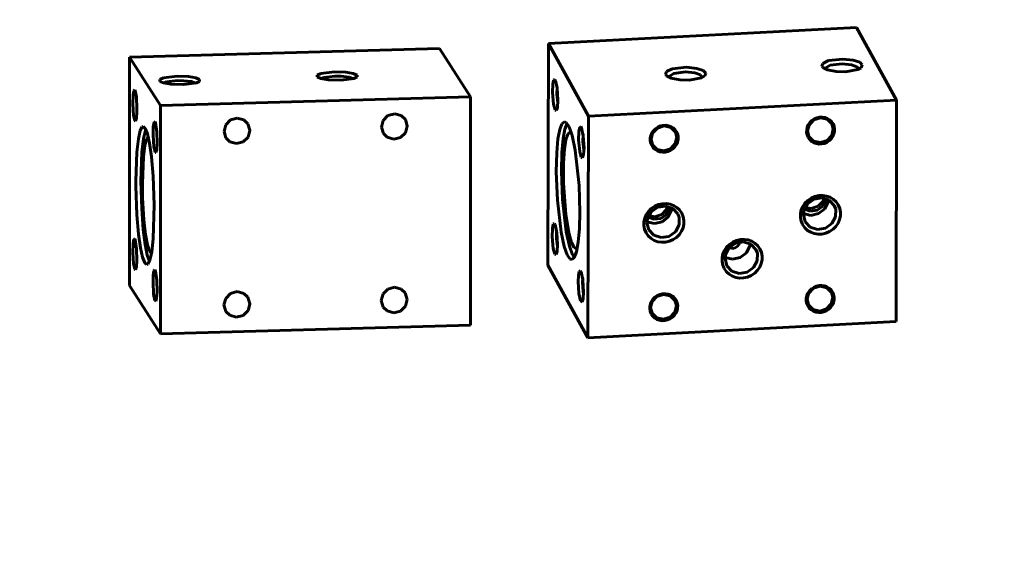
# Model space of a CAD drawing. Header units: millimetres. Extents: x 0 to 210, y 0 to 297.
# Drawn here: x 0 to 210, y 0 to 113.9 of the extents above; entities that cross this region are included whole.
import ezdxf

# ---------------------------------------------------------------- set-up
doc = ezdxf.new("R2010")
doc.units = ezdxf.units.MM
doc.linetypes.add('K5LT_BASIC', pattern=[0])
doc.layers.add('Системный слой (1)', color=7, linetype='Continuous', true_color=0x909090)

# ---------------------------------------------------------------- blocks, each defined once
blk = doc.blocks.new('U0')
at = {"layer": 'Системный слой (1)', "color": 5, "linetype": 'K5LT_BASIC', "lineweight": 60, "true_color": 0x0000ff}
for p, q in [((117.4, 89.36), (116.97, 88.14)), ((117.89, 89.78), (117.4, 89.36)), ((118.08, 89.74), (117.89, 89.78)), ((116.97, 88.14), (116.64, 86.1)), ((116.64, 86.1), (116.43, 83.11)), ((116.43, 83.11), (116.43, 78.85)), ((116.43, 78.85), (116.94, 72.11)), ((116.94, 72.11), (117.59, 68.24)), ((117.59, 68.24), (118.2, 66.13)), ((118.2, 66.13), (118.77, 65.05)), ((118.77, 65.05), (119.2, 64.82)), ((119.2, 64.82), (119.39, 64.89))]:
    blk.add_line(p, q, dxfattribs=at)
blk = doc.blocks.new('U1')
at = {"layer": 'Системный слой (1)', "color": 5, "linetype": 'K5LT_BASIC', "lineweight": 60, "true_color": 0x0000ff}
for p, q in [((115.65, 90.35), (115.27, 88.31)), ((116.12, 91.57), (115.65, 90.35)), ((116.66, 92), (116.12, 91.57)), ((117.02, 91.86), (116.66, 92)), ((117.64, 90.94), (117.02, 91.86)), ((118.28, 89.07), (117.64, 90.94)), ((115.27, 88.31), (115, 85.35)), ((118.95, 85.92), (118.28, 89.07)), ((115, 85.35), (114.9, 81.24)), ((119.79, 78.33), (118.95, 85.92)), ((114.9, 81.24), (115.14, 75.22)), ((119.97, 72.65), (119.79, 78.33)), ((115.14, 75.22), (115.96, 68.33)), ((119.87, 69.14), (119.97, 72.65)), ((115.96, 68.33), (116.63, 65.27)), ((119.6, 66.18), (119.87, 69.14)), ((116.63, 65.27), (117.27, 63.47)), ((119.21, 64.14), (119.6, 66.18)), ((117.27, 63.47), (117.88, 62.6)), ((118.74, 62.92), (119.21, 64.14)), ((117.88, 62.6), (118.21, 62.49)), ((118.21, 62.49), (118.74, 62.92))]:
    blk.add_line(p, q, dxfattribs=at)
blk = doc.blocks.new('U2')
at = {"layer": 'Системный слой (1)', "color": 5, "linetype": 'K5LT_BASIC', "lineweight": 60, "true_color": 0x0000ff}
for p, q in [((116.76, 90.42), (116.38, 88.38)), ((117.23, 91.63), (116.76, 90.42)), ((116.38, 88.38), (116.11, 85.42)), ((116.11, 85.42), (116.01, 81.32)), ((116.01, 81.32), (116.24, 75.32)), ((116.24, 75.32), (117.06, 68.39)), ((117.06, 68.39), (117.73, 65.34)), ((117.73, 65.34), (118.37, 63.53)), ((118.37, 63.53), (118.74, 62.91))]:
    blk.add_line(p, q, dxfattribs=at)
blk = doc.blocks.new('U3')
at = {"layer": 'Системный слой (1)', "color": 5, "linetype": 'K5LT_BASIC', "lineweight": 60, "true_color": 0x0000ff}
for p, q in [((173.21, 105.08), (171.98, 104.5)), ((176.26, 105.41), (173.21, 105.08)), ((178.51, 105.18), (176.26, 105.41)), ((179.87, 104.72), (178.51, 105.18)), ((171.98, 104.5), (171.76, 103.91)), ((171.76, 103.91), (171.99, 103.59)), ((171.99, 103.59), (172.99, 103.08)), ((172.99, 103.08), (174.82, 102.73)), ((176.85, 102.68), (179.49, 103.17)), ((179.49, 103.17), (180.21, 103.57)), ((180.44, 104.17), (179.87, 104.72)), ((180.21, 103.57), (180.44, 104.17)), ((174.82, 102.73), (176.85, 102.68))]:
    blk.add_line(p, q, dxfattribs=at)
blk = doc.blocks.new('U4')
at = {"layer": 'Системный слой (1)', "color": 5, "linetype": 'K5LT_BASIC', "lineweight": 60, "true_color": 0x0000ff}
for p, q in [((172.63, 103.55), (172.54, 103.29)), ((172.54, 103.29), (172.54, 103.25)), ((173.57, 104.08), (172.63, 103.55)), ((176.09, 104.4), (173.57, 104.08)), ((178.11, 104.2), (176.09, 104.4)), ((179.27, 103.78), (178.11, 104.2)), ((179.66, 103.27), (179.27, 103.78)), ((179.66, 103.23), (179.66, 103.27))]:
    blk.add_line(p, q, dxfattribs=at)
blk = doc.blocks.new('U5')
at = {"layer": 'Системный слой (1)', "color": 5, "linetype": 'K5LT_BASIC', "lineweight": 60, "true_color": 0x0000ff}
for p, q in [((139.72, 103.32), (138.49, 102.75)), ((142.76, 103.66), (139.72, 103.32)), ((145.01, 103.42), (142.76, 103.66)), ((146.37, 102.97), (145.01, 103.42)), ((146.95, 102.41), (146.37, 102.97)), ((138.49, 102.75), (138.27, 102.15)), ((138.27, 102.15), (138.49, 101.84)), ((138.49, 101.84), (139.5, 101.33)), ((139.5, 101.33), (141.33, 100.97)), ((141.33, 100.97), (143.35, 100.93)), ((143.35, 100.93), (146, 101.41)), ((146, 101.41), (146.72, 101.82)), ((146.72, 101.82), (146.95, 102.41))]:
    blk.add_line(p, q, dxfattribs=at)
blk = doc.blocks.new('U6')
at = {"layer": 'Системный слой (1)', "color": 5, "linetype": 'K5LT_BASIC', "lineweight": 60, "true_color": 0x0000ff}
for p, q in [((139.14, 101.79), (139.04, 101.53)), ((139.04, 101.53), (139.04, 101.5)), ((140.08, 102.32), (139.14, 101.79)), ((142.59, 102.65), (140.08, 102.32)), ((144.61, 102.45), (142.59, 102.65)), ((145.78, 102.03), (144.61, 102.45)), ((146.17, 101.51), (145.78, 102.03)), ((146.16, 101.48), (146.17, 101.51))]:
    blk.add_line(p, q, dxfattribs=at)
blk = doc.blocks.new('U7')
at = {"layer": 'Системный слой (1)', "color": 5, "linetype": 'K5LT_BASIC', "lineweight": 60, "true_color": 0x0000ff}
for p, q in [((172.39, 73.37), (173.1, 74.88)), ((173.1, 74.88), (173.16, 75.3)), ((167.82, 72.36), (169.41, 71.95)), ((169.41, 71.95), (171.06, 72.32)), ((171.06, 72.32), (172.39, 73.37))]:
    blk.add_line(p, q, dxfattribs=at)
blk = doc.blocks.new('U8')
at = {"layer": 'Системный слой (1)', "color": 5, "linetype": 'K5LT_BASIC', "lineweight": 60, "true_color": 0x0000ff}
for p, q in [((171.78, 75.7), (170.12, 75.43)), ((173.34, 75.2), (171.78, 75.7)), ((168.73, 74.45), (167.93, 72.99)), ((170.12, 75.43), (168.73, 74.45)), ((174.44, 74.04), (173.34, 75.2)), ((174.74, 73.27), (174.44, 74.04)), ((167.93, 72.99), (167.81, 72.14)), ((167.81, 72.14), (168.2, 70.6)), ((173.92, 70.19), (174.72, 71.65)), ((174.72, 71.65), (174.74, 73.27)), ((168.2, 70.6), (169.3, 69.45)), ((169.3, 69.45), (170.86, 68.95)), ((172.53, 69.21), (173.92, 70.19)), ((170.86, 68.95), (172.53, 69.21))]:
    blk.add_line(p, q, dxfattribs=at)
blk = doc.blocks.new('U9')
at = {"layer": 'Системный слой (1)', "color": 5, "linetype": 'K5LT_BASIC', "lineweight": 60, "true_color": 0x0000ff}
for p, q in [((139.6, 73.12), (139.66, 73.55)), ((137.57, 70.57), (138.9, 71.62)), ((138.9, 71.62), (139.6, 73.12)), ((134.32, 70.6), (135.92, 70.2)), ((135.92, 70.2), (137.57, 70.57))]:
    blk.add_line(p, q, dxfattribs=at)
blk = doc.blocks.new('U10')
at = {"layer": 'Системный слой (1)', "color": 5, "linetype": 'K5LT_BASIC', "lineweight": 60, "true_color": 0x0000ff}
for p, q in [((136.62, 73.68), (135.23, 72.7)), ((138.28, 73.94), (136.62, 73.68)), ((139.84, 73.44), (138.28, 73.94)), ((135.23, 72.7), (134.43, 71.24)), ((140.95, 72.29), (139.84, 73.44)), ((141.25, 71.51), (140.95, 72.29)), ((141.22, 69.9), (141.25, 71.51)), ((134.43, 71.24), (134.32, 70.38)), ((134.32, 70.38), (134.71, 68.85)), ((140.42, 68.44), (141.22, 69.9)), ((134.71, 68.85), (135.81, 67.69)), ((135.81, 67.69), (137.37, 67.19)), ((137.37, 67.19), (139.03, 67.46)), ((139.03, 67.46), (140.42, 68.44))]:
    blk.add_line(p, q, dxfattribs=at)
blk = doc.blocks.new('U11')
at = {"layer": 'Системный слой (1)', "color": 5, "linetype": 'K5LT_BASIC', "lineweight": 60, "true_color": 0x0000ff}
for p, q in [((170.76, 73.03), (171.99, 73.92)), ((171.99, 73.92), (172.56, 75.2)), ((172.56, 75.2), (172.59, 75.54)), ((168.05, 73.37), (169.26, 72.87)), ((169.26, 72.87), (170.76, 73.03))]:
    blk.add_line(p, q, dxfattribs=at)
blk = doc.blocks.new('U12')
at = {"layer": 'Системный слой (1)', "color": 5, "linetype": 'K5LT_BASIC', "lineweight": 60, "true_color": 0x0000ff}
for p, q in [((172.03, 74.99), (172.25, 75.63)), ((168.18, 73.65), (169.51, 73.42)), ((169.51, 73.42), (171.01, 73.9)), ((171.01, 73.9), (172.03, 74.99))]:
    blk.add_line(p, q, dxfattribs=at)
blk = doc.blocks.new('U13')
at = {"layer": 'Системный слой (1)', "color": 5, "linetype": 'K5LT_BASIC', "lineweight": 60, "true_color": 0x0000ff}
for p, q in [((138.53, 73.24), (138.76, 73.88)), ((134.68, 71.89), (136.02, 71.66)), ((136.02, 71.66), (137.52, 72.15)), ((137.52, 72.15), (138.53, 73.24))]:
    blk.add_line(p, q, dxfattribs=at)
blk = doc.blocks.new('U14')
at = {"layer": 'Системный слой (1)', "color": 5, "linetype": 'K5LT_BASIC', "lineweight": 60, "true_color": 0x0000ff}
for p, q in [((139.06, 73.44), (139.1, 73.79)), ((134.55, 71.61), (135.77, 71.11)), ((137.27, 71.28), (138.49, 72.17)), ((138.49, 72.17), (139.06, 73.44)), ((135.77, 71.11), (137.27, 71.28))]:
    blk.add_line(p, q, dxfattribs=at)
blk = doc.blocks.new('U15')
at = {"layer": 'Системный слой (1)', "color": 5, "linetype": 'K5LT_BASIC', "lineweight": 60, "true_color": 0x0000ff}
for p, q in [((115.07, 99.48), (115.05, 97.9)), ((115.05, 97.9), (115.25, 96.04)), ((115.25, 96.04), (115.25, 96.04))]:
    blk.add_line(p, q, dxfattribs=at)
blk = doc.blocks.new('U16')
at = {"layer": 'Системный слой (1)', "color": 5, "linetype": 'K5LT_BASIC', "lineweight": 60, "true_color": 0x0000ff}
for p, q in [((114.34, 100.92), (114.16, 100.01)), ((114.6, 101.06), (114.34, 100.92)), ((114.74, 100.85), (114.6, 101.06)), ((115.1, 99.26), (114.74, 100.85)), ((114.16, 100.01), (114.11, 98.25)), ((115.26, 96.69), (115.1, 99.26)), ((114.11, 98.25), (114.34, 95.74)), ((115.26, 96.55), (115.26, 96.69)), ((114.34, 95.74), (114.68, 94.53)), ((114.68, 94.53), (114.95, 94.42)), ((114.95, 94.42), (115.16, 95.08)), ((115.16, 95.08), (115.26, 96.55))]:
    blk.add_line(p, q, dxfattribs=at)
blk = doc.blocks.new('U17')
at = {"layer": 'Системный слой (1)', "color": 5, "linetype": 'K5LT_BASIC', "lineweight": 60, "true_color": 0x0000ff}
for p, q in [((120.57, 58.49), (120.53, 57.59)), ((120.53, 57.59), (120.65, 55.63)), ((120.65, 55.63), (120.75, 55.06))]:
    blk.add_line(p, q, dxfattribs=at)
blk = doc.blocks.new('U18')
at = {"layer": 'Системный слой (1)', "color": 5, "linetype": 'K5LT_BASIC', "lineweight": 60, "true_color": 0x0000ff}
for p, q in [((114.98, 68.61), (114.96, 67.03)), ((114.96, 67.03), (115.16, 65.18)), ((115.16, 65.18), (115.16, 65.17))]:
    blk.add_line(p, q, dxfattribs=at)
blk = doc.blocks.new('U19')
at = {"layer": 'Системный слой (1)', "color": 5, "linetype": 'K5LT_BASIC', "lineweight": 60, "true_color": 0x0000ff}
for p, q in [((120.65, 89.36), (120.63, 87.78)), ((120.63, 87.78), (120.83, 85.93)), ((120.83, 85.93), (120.83, 85.93))]:
    blk.add_line(p, q, dxfattribs=at)
blk = doc.blocks.new('U20')
at = {"layer": 'Системный слой (1)', "color": 5, "linetype": 'K5LT_BASIC', "lineweight": 60, "true_color": 0x0000ff}
for p, q in [((119.93, 90.81), (119.74, 89.89)), ((120.19, 90.95), (119.93, 90.81)), ((120.33, 90.72), (120.19, 90.95)), ((120.7, 88.99), (120.33, 90.72)), ((119.74, 89.89), (119.69, 88.13)), ((120.85, 86.43), (120.7, 88.99)), ((119.69, 88.13), (119.92, 85.63)), ((120.74, 84.97), (120.85, 86.43)), ((119.92, 85.63), (120.26, 84.42)), ((120.26, 84.42), (120.53, 84.3)), ((120.53, 84.3), (120.74, 84.97))]:
    blk.add_line(p, q, dxfattribs=at)
blk = doc.blocks.new('U21')
at = {"layer": 'Системный слой (1)', "color": 5, "linetype": 'K5LT_BASIC', "lineweight": 60, "true_color": 0x0000ff}
for p, q in [((114.26, 70.05), (114.07, 69.14)), ((114.52, 70.2), (114.26, 70.05)), ((114.61, 70.07), (114.52, 70.2)), ((114.66, 69.96), (114.61, 70.07)), ((115.03, 68.23), (114.66, 69.96)), ((114.07, 69.14), (114.03, 67.38)), ((114.03, 67.38), (114.25, 64.88)), ((115.18, 65.68), (115.03, 68.23)), ((115.07, 64.22), (115.18, 65.68)), ((114.25, 64.88), (114.59, 63.66)), ((114.59, 63.66), (114.86, 63.55)), ((114.86, 63.55), (115.07, 64.22))]:
    blk.add_line(p, q, dxfattribs=at)
blk = doc.blocks.new('U22')
at = {"layer": 'Системный слой (1)', "color": 5, "linetype": 'K5LT_BASIC', "lineweight": 60, "true_color": 0x0000ff}
for p, q in [((119.66, 59.02), (119.6, 57.8)), ((119.84, 59.94), (119.66, 59.02)), ((120.1, 60.08), (119.84, 59.94)), ((120.24, 59.85), (120.1, 60.08)), ((120.62, 58.12), (120.24, 59.85)), ((119.6, 57.8), (119.77, 55.23)), ((120.76, 55.56), (120.62, 58.12)), ((119.77, 55.23), (120.13, 53.63)), ((120.66, 54.1), (120.76, 55.56)), ((120.13, 53.63), (120.42, 53.4)), ((120.42, 53.4), (120.45, 53.43)), ((120.45, 53.43), (120.66, 54.1))]:
    blk.add_line(p, q, dxfattribs=at)
blk = doc.blocks.new('U23')
at = {"layer": 'Системный слой (1)', "color": 5, "linetype": 'K5LT_BASIC', "lineweight": 60, "true_color": 0x0000ff}
for p, q in [((155.62, 63.96), (156.33, 65.46)), ((156.33, 65.46), (156.39, 65.89)), ((154.29, 62.9), (155.62, 63.96)), ((151.05, 62.94), (152.64, 62.54)), ((152.64, 62.54), (154.29, 62.9))]:
    blk.add_line(p, q, dxfattribs=at)
blk = doc.blocks.new('U24')
at = {"layer": 'Системный слой (1)', "color": 5, "linetype": 'K5LT_BASIC', "lineweight": 60, "true_color": 0x0000ff}
for p, q in [((153.34, 66.01), (151.95, 65.04)), ((155.01, 66.28), (153.34, 66.01)), ((156.57, 65.78), (155.01, 66.28)), ((157.67, 64.63), (156.57, 65.78)), ((151.15, 63.57), (151.04, 62.72)), ((151.95, 65.04), (151.15, 63.57)), ((157.97, 63.85), (157.67, 64.63)), ((157.94, 62.23), (157.97, 63.85)), ((151.04, 62.72), (151.43, 61.18)), ((151.43, 61.18), (152.53, 60.03)), ((157.15, 60.77), (157.94, 62.23)), ((152.53, 60.03), (154.09, 59.53)), ((154.09, 59.53), (155.76, 59.8)), ((155.76, 59.8), (157.15, 60.77))]:
    blk.add_line(p, q, dxfattribs=at)
blk = doc.blocks.new('U25')
at = {"layer": 'Системный слой (1)', "color": 5, "linetype": 'K5LT_BASIC', "lineweight": 60, "true_color": 0x0000ff}
for p, q in [((152.98, 64.87), (153.9, 65.49)), ((153.9, 65.49), (154.2, 66.25)), ((151.91, 64.98), (152.98, 64.87))]:
    blk.add_line(p, q, dxfattribs=at)
blk = doc.blocks.new('U26')
at = {"layer": 'Системный слой (1)', "color": 5, "linetype": 'K5LT_BASIC', "lineweight": 60, "true_color": 0x0000ff}
for p, q in [((171.39, 56.78), (169.96, 56.33)), ((172.81, 56.46), (171.39, 56.78)), ((168.93, 55.24), (168.61, 53.98)), ((169.96, 56.33), (168.93, 55.24)), ((173.82, 55.47), (172.81, 56.46)), ((174.12, 54.41), (173.82, 55.47)), ((168.61, 53.98), (168.91, 52.77)), ((168.91, 52.77), (169.92, 51.78)), ((172.77, 51.91), (173.8, 53)), ((173.8, 53), (174.12, 54.41)), ((169.92, 51.78), (171.34, 51.46)), ((171.34, 51.46), (172.77, 51.91))]:
    blk.add_line(p, q, dxfattribs=at)
blk = doc.blocks.new('U27')
at = {"layer": 'Системный слой (1)', "color": 5, "linetype": 'K5LT_BASIC', "lineweight": 60, "true_color": 0x0000ff}
for p, q in [((136.56, 90.64), (135.54, 89.55)), ((137.99, 91.09), (136.56, 90.64)), ((139.42, 90.77), (137.99, 91.09)), ((140.42, 89.78), (139.42, 90.77)), ((135.54, 89.55), (135.21, 88.28)), ((135.21, 88.28), (135.52, 87.08)), ((140.4, 87.31), (140.73, 88.72)), ((140.73, 88.72), (140.42, 89.78)), ((135.52, 87.08), (136.53, 86.09)), ((137.95, 85.77), (139.38, 86.22)), ((139.38, 86.22), (140.4, 87.31)), ((136.53, 86.09), (137.95, 85.77))]:
    blk.add_line(p, q, dxfattribs=at)
blk = doc.blocks.new('U28')
at = {"layer": 'Системный слой (1)', "color": 5, "linetype": 'K5LT_BASIC', "lineweight": 60, "true_color": 0x0000ff}
for p, q in [((137.89, 55.02), (136.46, 54.57)), ((139.31, 54.71), (137.89, 55.02)), ((140.32, 53.72), (139.31, 54.71)), ((135.44, 53.49), (135.11, 52.22)), ((136.46, 54.57), (135.44, 53.49)), ((140.3, 51.25), (140.62, 52.66)), ((140.62, 52.66), (140.32, 53.72)), ((135.11, 52.22), (135.42, 51.01)), ((135.42, 51.01), (136.43, 50.02)), ((139.28, 50.16), (140.3, 51.25)), ((136.43, 50.02), (137.85, 49.71)), ((137.85, 49.71), (139.28, 50.16))]:
    blk.add_line(p, q, dxfattribs=at)
blk = doc.blocks.new('U29')
at = {"layer": 'Системный слой (1)', "color": 5, "linetype": 'K5LT_BASIC', "lineweight": 60, "true_color": 0x0000ff}
for p, q in [((171.49, 92.84), (170.06, 92.39)), ((172.91, 92.53), (171.49, 92.84)), ((173.92, 91.54), (172.91, 92.53)), ((169.03, 91.3), (168.71, 90.04)), ((170.06, 92.39), (169.03, 91.3)), ((173.9, 89.06), (174.22, 90.47)), ((174.22, 90.47), (173.92, 91.54)), ((168.71, 90.04), (169.02, 88.83)), ((169.02, 88.83), (170.02, 87.84)), ((172.88, 87.98), (173.9, 89.06)), ((170.02, 87.84), (171.45, 87.53)), ((171.45, 87.53), (172.88, 87.98))]:
    blk.add_line(p, q, dxfattribs=at)
blk = doc.blocks.new('U63')
at = {"layer": 'Системный слой (1)', "color": 5, "linetype": 'K5LT_BASIC', "lineweight": 60, "true_color": 0x0000ff}
for p, q in [((26.93, 90.12), (27.01, 90.35)), ((26.2, 85.48), (26.54, 88.4)), ((26.54, 88.4), (26.93, 90.12)), ((25.99, 79.29), (26.2, 85.48)), ((26.14, 73.42), (25.99, 79.29)), ((26.48, 68.91), (26.14, 73.42)), ((26.89, 65.7), (26.48, 68.91)), ((27.34, 63.46), (26.89, 65.7)), ((27.8, 62.07), (27.34, 63.46))]:
    blk.add_line(p, q, dxfattribs=at)
blk = doc.blocks.new('U64')
at = {"layer": 'Системный слой (1)', "color": 5, "linetype": 'K5LT_BASIC', "lineweight": 60, "true_color": 0x0000ff}
for p, q in [((25.81, 90.09), (26.24, 90.88)), ((26.24, 90.88), (26.43, 90.96)), ((26.43, 90.96), (26.89, 90.58)), ((26.89, 90.58), (27.35, 89.4)), ((25.09, 85.45), (25.42, 88.37)), ((25.42, 88.37), (25.81, 90.09)), ((27.35, 89.4), (27.8, 87.38)), ((27.8, 87.38), (28.22, 84.45)), ((24.87, 79.26), (25.09, 85.45)), ((28.22, 84.45), (28.58, 80.33)), ((28.58, 80.33), (28.81, 74.15)), ((24.88, 78.23), (24.87, 79.26)), ((25.11, 72.06), (24.88, 78.23)), ((28.81, 74.15), (28.61, 67.02)), ((25.47, 67.94), (25.11, 72.06)), ((25.89, 65), (25.47, 67.94)), ((28.61, 67.02), (28.28, 64.07)), ((26.34, 62.99), (25.89, 65)), ((28.28, 64.07), (27.89, 62.33)), ((26.8, 61.81), (26.34, 62.99)), ((27.26, 61.42), (26.8, 61.81)), ((27.46, 61.52), (27.26, 61.42)), ((27.89, 62.33), (27.46, 61.52))]:
    blk.add_line(p, q, dxfattribs=at)
blk = doc.blocks.new('U65')
at = {"layer": 'Системный слой (1)', "color": 5, "linetype": 'K5LT_BASIC', "lineweight": 60, "true_color": 0x0000ff}
for p, q in [((26.82, 86.92), (27.2, 88.27)), ((27.2, 88.27), (27.53, 88.7)), ((26.51, 84.45), (26.82, 86.92)), ((26.29, 78.81), (26.51, 84.45)), ((26.34, 75.69), (26.29, 78.81)), ((26.62, 71.03), (26.34, 75.69)), ((26.98, 67.83), (26.62, 71.03)), ((27.38, 65.64), (26.98, 67.83)), ((27.8, 64.29), (27.38, 65.64)), ((28.22, 63.74), (27.8, 64.29))]:
    blk.add_line(p, q, dxfattribs=at)
blk = doc.blocks.new('U66')
at = {"layer": 'Системный слой (1)', "color": 5, "linetype": 'K5LT_BASIC', "lineweight": 60, "true_color": 0x0000ff}
for p, q in [((30.82, 101.4), (29.99, 101.01)), ((29.99, 101.01), (30.03, 100.65)), ((33.7, 101.75), (30.82, 101.4)), ((36.16, 101.67), (33.7, 101.75)), ((37.76, 101.4), (36.16, 101.67)), ((38.55, 101.04), (37.76, 101.4)), ((38.55, 100.65), (38.55, 101.04)), ((30.03, 100.65), (30.81, 100.3)), ((30.81, 100.3), (32.41, 100.03)), ((32.41, 100.03), (35.06, 99.95)), ((35.06, 99.95), (37.87, 100.33)), ((37.87, 100.33), (38.55, 100.65))]:
    blk.add_line(p, q, dxfattribs=at)
blk = doc.blocks.new('U67')
at = {"layer": 'Системный слой (1)', "color": 5, "linetype": 'K5LT_BASIC', "lineweight": 60, "true_color": 0x0000ff}
for p, q in [((33.81, 100.8), (31.45, 100.52)), ((35.14, 100.79), (33.81, 100.8)), ((31.45, 100.52), (30.87, 100.28)), ((36.83, 100.59), (35.14, 100.79)), ((37.7, 100.28), (36.83, 100.59))]:
    blk.add_line(p, q, dxfattribs=at)
blk = doc.blocks.new('U68')
at = {"layer": 'Системный слой (1)', "color": 5, "linetype": 'K5LT_BASIC', "lineweight": 60, "true_color": 0x0000ff}
for p, q in [((64.51, 102.34), (63.69, 101.94)), ((63.69, 101.94), (63.72, 101.59)), ((63.72, 101.59), (64.51, 101.24)), ((67.4, 102.69), (64.51, 102.34)), ((64.51, 101.24), (66.1, 100.96)), ((66.1, 100.96), (68.76, 100.89)), ((69.85, 102.61), (67.4, 102.69)), ((68.76, 100.89), (71.57, 101.26)), ((71.45, 102.34), (69.85, 102.61)), ((72.24, 101.98), (71.45, 102.34)), ((71.57, 101.26), (72.24, 101.59)), ((72.24, 101.59), (72.24, 101.98))]:
    blk.add_line(p, q, dxfattribs=at)
blk = doc.blocks.new('U69')
at = {"layer": 'Системный слой (1)', "color": 5, "linetype": 'K5LT_BASIC', "lineweight": 60, "true_color": 0x0000ff}
for p, q in [((65.15, 101.46), (64.57, 101.22)), ((67.51, 101.74), (65.15, 101.46)), ((68.83, 101.73), (67.51, 101.74)), ((70.53, 101.52), (68.83, 101.73)), ((71.39, 101.22), (70.53, 101.52))]:
    blk.add_line(p, q, dxfattribs=at)
blk = doc.blocks.new('U70')
at = {"layer": 'Системный слой (1)', "color": 5, "linetype": 'K5LT_BASIC', "lineweight": 60, "true_color": 0x0000ff}
for p, q in [((28.62, 59.11), (28.56, 57.62)), ((28.77, 60.08), (28.62, 59.11)), ((28.98, 60.26), (28.77, 60.08)), ((29.11, 59.97), (28.98, 60.26)), ((29.39, 58.06), (29.11, 59.97)), ((28.56, 57.62), (28.69, 55.08)), ((29.45, 55.58), (29.39, 58.06)), ((28.69, 55.08), (28.95, 53.74)), ((29.34, 54.18), (29.45, 55.58)), ((28.95, 53.74), (29.16, 53.58)), ((29.16, 53.58), (29.34, 54.18))]:
    blk.add_line(p, q, dxfattribs=at)
blk = doc.blocks.new('U71')
at = {"layer": 'Системный слой (1)', "color": 5, "linetype": 'K5LT_BASIC', "lineweight": 60, "true_color": 0x0000ff}
for p, q in [((24.65, 98.81), (24.44, 98.62)), ((24.74, 98.65), (24.65, 98.81)), ((24.29, 97.66), (24.23, 95.83)), ((24.44, 98.62), (24.29, 97.66)), ((25, 97.31), (24.74, 98.65)), ((25.13, 94.77), (25, 97.31)), ((24.23, 95.83), (24.4, 93.35)), ((25.12, 94.13), (25.13, 94.77)), ((24.4, 93.35), (24.65, 92.23)), ((24.83, 92.13), (25.01, 92.73)), ((25.01, 92.73), (25.12, 94.13)), ((24.65, 92.23), (24.83, 92.13))]:
    blk.add_line(p, q, dxfattribs=at)
blk = doc.blocks.new('U72')
at = {"layer": 'Системный слой (1)', "color": 5, "linetype": 'K5LT_BASIC', "lineweight": 60, "true_color": 0x0000ff}
for p, q in [((28.63, 90.92), (28.57, 89.09)), ((28.78, 91.88), (28.63, 90.92)), ((28.99, 92.07), (28.78, 91.88)), ((29.12, 91.78), (28.99, 92.07)), ((29.4, 89.87), (29.12, 91.78)), ((28.57, 89.09), (28.74, 86.61)), ((29.46, 87.39), (29.4, 89.87)), ((28.74, 86.61), (28.99, 85.49)), ((29.35, 85.99), (29.46, 87.39)), ((28.99, 85.49), (29.02, 85.43)), ((29.02, 85.43), (29.17, 85.38)), ((29.17, 85.38), (29.35, 85.99))]:
    blk.add_line(p, q, dxfattribs=at)
blk = doc.blocks.new('U73')
at = {"layer": 'Системный слой (1)', "color": 5, "linetype": 'K5LT_BASIC', "lineweight": 60, "true_color": 0x0000ff}
for p, q in [((24.28, 65.85), (24.22, 64.02)), ((24.43, 66.82), (24.28, 65.85)), ((24.64, 67.01), (24.43, 66.82)), ((24.67, 66.96), (24.64, 67.01)), ((24.77, 66.71), (24.67, 66.96)), ((25.05, 64.8), (24.77, 66.71)), ((24.22, 64.02), (24.38, 61.55)), ((25.11, 62.32), (25.05, 64.8)), ((24.38, 61.55), (24.64, 60.42)), ((24.82, 60.32), (25, 60.92)), ((25, 60.92), (25.11, 62.32)), ((24.64, 60.42), (24.82, 60.32))]:
    blk.add_line(p, q, dxfattribs=at)
blk = doc.blocks.new('U74')
at = {"layer": 'Системный слой (1)', "color": 5, "linetype": 'K5LT_BASIC', "lineweight": 60, "true_color": 0x0000ff}
for p, q in [((44.12, 54.18), (45.17, 55.24)), ((45.17, 55.24), (46.6, 55.63)), ((46.6, 55.63), (48.01, 55.24)), ((48.01, 55.24), (48.88, 54.4)), ((43.75, 52.76), (44.12, 54.18)), ((44.17, 51.37), (43.75, 52.76)), ((48.88, 54.4), (49.3, 53.02)), ((49.3, 52.96), (48.91, 51.55)), ((49.3, 53.02), (49.3, 52.96)), ((45, 50.56), (44.17, 51.37)), ((46.4, 50.15), (45, 50.56)), ((47.84, 50.51), (46.4, 50.15)), ((48.91, 51.55), (47.84, 50.51))]:
    blk.add_line(p, q, dxfattribs=at)
blk = doc.blocks.new('U75')
at = {"layer": 'Системный слой (1)', "color": 5, "linetype": 'K5LT_BASIC', "lineweight": 60, "true_color": 0x0000ff}
for p, q in [((77.83, 92.28), (78.87, 93.33)), ((78.87, 93.33), (80.31, 93.72)), ((80.31, 93.72), (81.72, 93.34)), ((81.72, 93.34), (82.59, 92.5)), ((82.59, 92.5), (83.01, 91.12)), ((77.46, 90.85), (77.83, 92.28)), ((77.88, 89.47), (77.46, 90.85)), ((83.01, 91.06), (82.62, 89.65)), ((83.01, 91.12), (83.01, 91.06)), ((78.71, 88.66), (77.88, 89.47)), ((80.11, 88.25), (78.71, 88.66)), ((81.55, 88.61), (80.11, 88.25)), ((82.62, 89.65), (81.55, 88.61))]:
    blk.add_line(p, q, dxfattribs=at)
blk = doc.blocks.new('U76')
at = {"layer": 'Системный слой (1)', "color": 5, "linetype": 'K5LT_BASIC', "lineweight": 60, "true_color": 0x0000ff}
for p, q in [((45.18, 92.4), (46.61, 92.79)), ((46.61, 92.79), (48.03, 92.4)), ((48.03, 92.4), (48.89, 91.56)), ((43.77, 89.92), (44.13, 91.34)), ((44.13, 91.34), (45.18, 92.4)), ((48.89, 91.56), (49.31, 90.18)), ((44.19, 88.53), (43.77, 89.92)), ((45.01, 87.72), (44.19, 88.53)), ((48.92, 88.71), (47.85, 87.67)), ((49.31, 90.12), (48.92, 88.71)), ((49.31, 90.18), (49.31, 90.12)), ((46.41, 87.31), (45.01, 87.72)), ((47.85, 87.67), (46.41, 87.31))]:
    blk.add_line(p, q, dxfattribs=at)
blk = doc.blocks.new('U77')
at = {"layer": 'Системный слой (1)', "color": 5, "linetype": 'K5LT_BASIC', "lineweight": 60, "true_color": 0x0000ff}
for p, q in [((77.45, 53.69), (77.81, 55.12)), ((77.81, 55.12), (78.86, 56.17)), ((78.86, 56.17), (80.3, 56.56)), ((80.3, 56.56), (81.71, 56.18)), ((81.71, 56.18), (82.58, 55.34)), ((82.58, 55.34), (83, 53.96)), ((77.87, 52.31), (77.45, 53.69)), ((83, 53.9), (82.6, 52.49)), ((83, 53.96), (83, 53.9)), ((78.69, 51.5), (77.87, 52.31)), ((80.1, 51.09), (78.69, 51.5)), ((81.54, 51.45), (80.1, 51.09)), ((82.6, 52.49), (81.54, 51.45))]:
    blk.add_line(p, q, dxfattribs=at)

msp = doc.modelspace()

# ---------------------------------------------------------------- linework, layer by layer
at = {"layer": 'Системный слой (1)', "color": 5, "linetype": 'K5LT_BASIC', "lineweight": 60, "true_color": 0x0000ff}
for p, q in [((179.2, 112.2), (113.21, 108.74)), ((187.78, 96.65), (179.2, 112.2)), ((89.9, 107.67), (23.52, 105.82)), ((96.57, 97.31), (89.9, 107.67)), ((113.08, 61.29), (113.21, 108.74)), ((113.21, 108.74), (121.79, 93.19)), ((23.5, 56.93), (23.52, 105.82)), ((23.52, 105.82), (30.19, 95.46)), ((30.19, 95.46), (96.57, 97.31)), ((96.56, 48.41), (96.57, 97.31)), ((121.79, 93.19), (187.78, 96.65)), ((187.65, 49.2), (187.78, 96.65)), ((30.17, 46.56), (30.19, 95.46)), ((121.66, 45.74), (121.79, 93.19)), ((113.08, 61.29), (121.66, 45.74)), ((23.5, 56.93), (30.17, 46.56)), ((30.17, 46.56), (96.56, 48.41)), ((121.66, 45.74), (187.65, 49.2))]:
    msp.add_line(p, q, dxfattribs=at)
for centre, major_axis in [((171.51, 90.11), (-2.67, -1.47)), ((138.01, 88.35), (-2.67, -1.47)), ((171.46, 72.07), (-3.82, -2.11)), ((137.96, 70.32), (-3.82, -2.11)), ((154.69, 62.66), (-3.82, -2.11)), ((171.41, 54.04), (-2.67, -1.47)), ((137.91, 52.29), (-2.67, -1.47))]:
    msp.add_ellipse(centre, major_axis=major_axis, ratio=0.934784, dxfattribs=at)

# ---------------------------------------------------------------- block references
at = {"layer": 'Системный слой (1)'}
for name in ['U3', 'U5', 'U4', 'U66', 'U67', 'U68', 'U69', 'U16', 'U6', 'U71', 'U15', 'U76', 'U75', 'U29', 'U64', 'U63', 'U72', 'U1', 'U2', 'U20', 'U27', 'U65', 'U0', 'U19', 'U8', 'U12', 'U10', 'U9', 'U14', 'U13', 'U7', 'U11', 'U21', 'U18', 'U73', 'U24', 'U23', 'U25', 'U70', 'U22', 'U17', 'U26', 'U74', 'U77', 'U28']:
    msp.add_blockref(name, (0, 0), dxfattribs=at)

doc.saveas('drawing.dxf')
